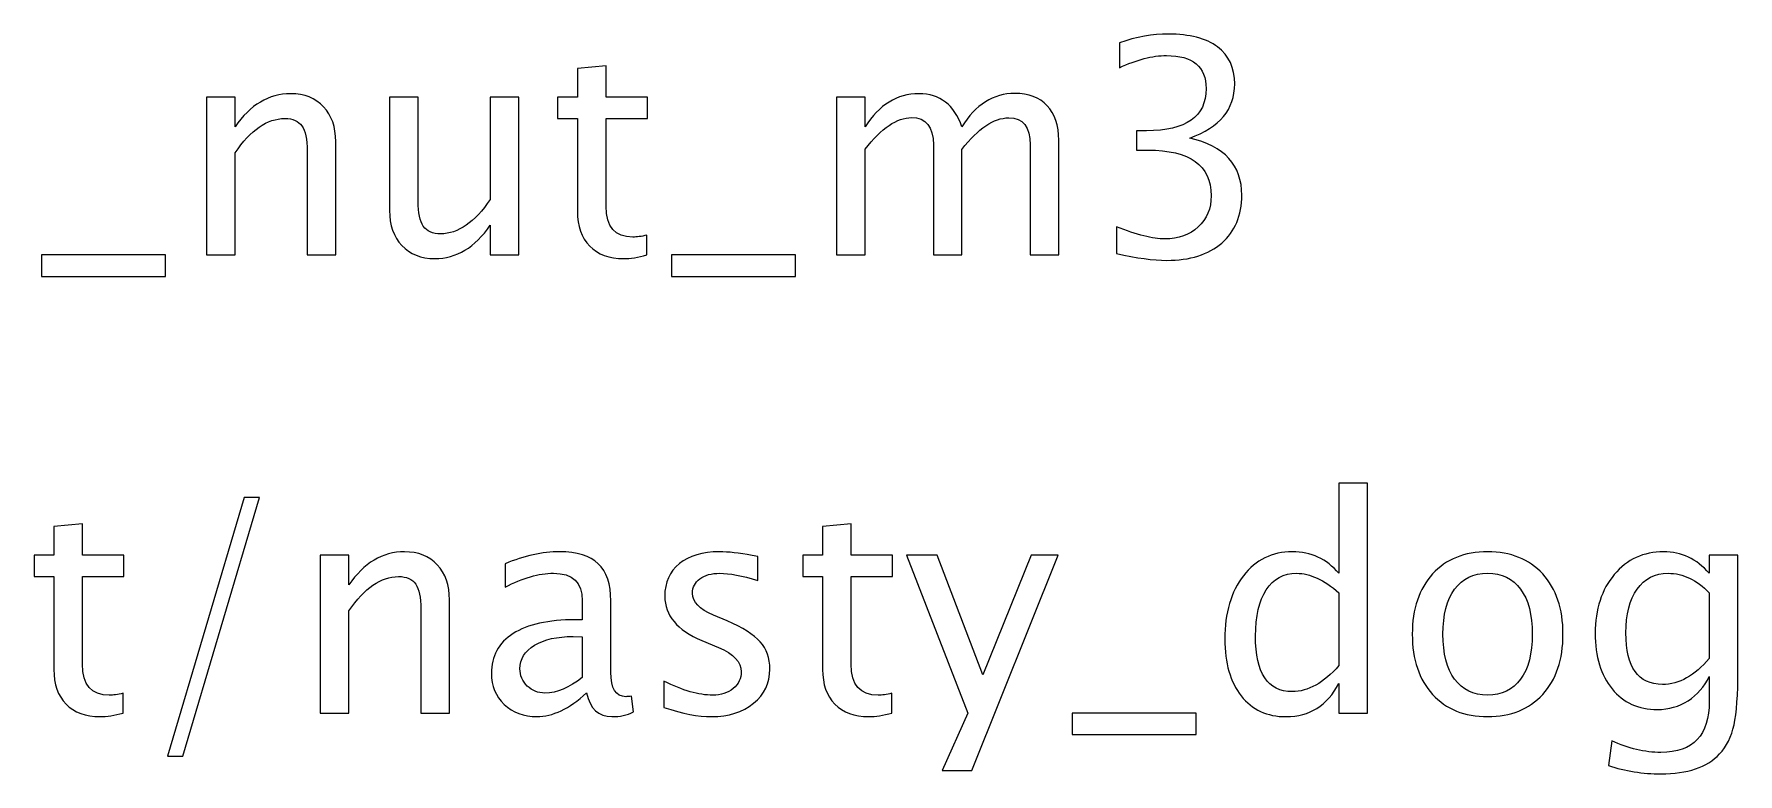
# Model space of a CAD drawing. Header units: centimetres. Extents: x -27.7 to 27.6, y -20.2 to 43.3.
# Drawn here: x -20.923 to -17.896, y 20.499 to 21.813 of the extents above; entities that cross this region are included whole.
import ezdxf

# ---------------------------------------------------------------- set-up
doc = ezdxf.new("R2010")
doc.units = ezdxf.units.CM
doc.header["$MEASUREMENT"] = 0
doc.layers.add('Layer 1', color=7, linetype='Continuous')

msp = doc.modelspace()

# ---------------------------------------------------------------- linework, layer by layer
at = {"layer": 'Layer 1'}
for points, knots in [([(-19.0003, 21.42309), (-19.0003, 21.42309), (-19.0003, 21.47071), (-19.0003, 21.47071), (-19.0003, 21.47071), (-18.96397, 21.45625), (-18.93548, 21.44902), (-18.91458, 21.44902), (-18.91458, 21.44902), (-18.88997, 21.44902), (-18.87013, 21.45607), (-18.85487, 21.47027), (-18.85487, 21.47027), (-18.83961, 21.48447), (-18.83203, 21.50299), (-18.83203, 21.52574), (-18.83203, 21.52574), (-18.83203, 21.57972), (-18.8696, 21.60671), (-18.94474, 21.60671), (-18.94474, 21.60671), (-18.94474, 21.60671), (-18.96485, 21.60671), (-18.96485, 21.60671), (-18.96485, 21.60671), (-18.96485, 21.60671), (-18.96485, 21.64084), (-18.96485, 21.64084), (-18.96485, 21.64084), (-18.96485, 21.64084), (-18.94703, 21.6411), (-18.94703, 21.6411), (-18.94703, 21.6411), (-18.87639, 21.6411), (-18.84102, 21.66597), (-18.84102, 21.71581), (-18.84102, 21.71581), (-18.84102, 21.75488), (-18.86448, 21.77445), (-18.91132, 21.77445), (-18.91132, 21.77445), (-18.93645, 21.77445), (-18.96432, 21.76722), (-18.99501, 21.75276), (-18.99501, 21.75276), (-18.99501, 21.75276), (-18.99501, 21.79721), (-18.99501, 21.79721), (-18.99501, 21.79721), (-18.96494, 21.80744), (-18.93592, 21.81255), (-18.90805, 21.81255), (-18.90805, 21.81255), (-18.87013, 21.81255), (-18.84094, 21.80497), (-18.82065, 21.7898), (-18.82065, 21.7898), (-18.80037, 21.77472), (-18.79022, 21.75276), (-18.79022, 21.72401), (-18.79022, 21.72401), (-18.79022, 21.67912), (-18.81677, 21.6471), (-18.86995, 21.62805), (-18.86995, 21.62805), (-18.8083, 21.61368), (-18.77752, 21.5799), (-18.77752, 21.52654), (-18.77752, 21.52654), (-18.77752, 21.49056), (-18.78943, 21.46224), (-18.81315, 21.44169), (-18.81315, 21.44169), (-18.83688, 21.42115), (-18.86951, 21.41091), (-18.91096, 21.41091), (-18.91096, 21.41091), (-18.9346, 21.41091), (-18.96432, 21.41497), (-19.0003, 21.42309)], [0, 0, 0, 0, 0.047619, 0.047619, 0.047619, 0.047619, 0.0952381, 0.0952381, 0.0952381, 0.0952381, 0.1428571, 0.1428571, 0.1428571, 0.1428571, 0.1904762, 0.1904762, 0.1904762, 0.1904762, 0.2380952, 0.2380952, 0.2380952, 0.2380952, 0.2857143, 0.2857143, 0.2857143, 0.2857143, 0.3333333, 0.3333333, 0.3333333, 0.3333333, 0.3809524, 0.3809524, 0.3809524, 0.3809524, 0.4285714, 0.4285714, 0.4285714, 0.4285714, 0.4761905, 0.4761905, 0.4761905, 0.4761905, 0.5238095, 0.5238095, 0.5238095, 0.5238095, 0.5714286, 0.5714286, 0.5714286, 0.5714286, 0.6190476, 0.6190476, 0.6190476, 0.6190476, 0.6666667, 0.6666667, 0.6666667, 0.6666667, 0.7142857, 0.7142857, 0.7142857, 0.7142857, 0.7619048, 0.7619048, 0.7619048, 0.7619048, 0.8095238, 0.8095238, 0.8095238, 0.8095238, 0.8571429, 0.8571429, 0.8571429, 0.8571429, 0.9047619, 0.9047619, 0.9047619, 0.9047619, 1, 1, 1, 1]), ([(-19.83464, 21.42053), (-19.85034, 21.41621), (-19.86401, 21.41409), (-19.87556, 21.41409), (-19.87556, 21.41409), (-19.90149, 21.41409), (-19.92168, 21.4215), (-19.93615, 21.43632), (-19.93615, 21.43632), (-19.9507, 21.45113), (-19.95793, 21.47168), (-19.95793, 21.49805), (-19.95793, 21.49805), (-19.95793, 21.49805), (-19.95793, 21.6628), (-19.95793, 21.6628), (-19.95793, 21.6628), (-19.95793, 21.6628), (-19.99303, 21.6628), (-19.99303, 21.6628), (-19.99303, 21.6628), (-19.99303, 21.6628), (-19.99303, 21.7009), (-19.99303, 21.7009), (-19.99303, 21.7009), (-19.99303, 21.7009), (-19.95793, 21.7009), (-19.95793, 21.7009), (-19.95793, 21.7009), (-19.95793, 21.7009), (-19.95793, 21.75161), (-19.95793, 21.75161), (-19.95793, 21.75161), (-19.95793, 21.75161), (-19.90713, 21.75646), (-19.90713, 21.75646), (-19.90713, 21.75646), (-19.90713, 21.75646), (-19.90713, 21.7009), (-19.90713, 21.7009), (-19.90713, 21.7009), (-19.90713, 21.7009), (-19.83358, 21.7009), (-19.83358, 21.7009), (-19.83358, 21.7009), (-19.83358, 21.7009), (-19.83358, 21.6628), (-19.83358, 21.6628), (-19.83358, 21.6628), (-19.83358, 21.6628), (-19.90713, 21.6628), (-19.90713, 21.6628), (-19.90713, 21.6628), (-19.90713, 21.6628), (-19.90713, 21.50722), (-19.90713, 21.50722), (-19.90713, 21.50722), (-19.90713, 21.47053), (-19.89117, 21.45219), (-19.85933, 21.45219), (-19.85933, 21.45219), (-19.85254, 21.45219), (-19.84434, 21.45334), (-19.83464, 21.45554), (-19.83464, 21.45554), (-19.83464, 21.45554), (-19.83464, 21.42053), (-19.83464, 21.42053)], [0, 0, 0, 0, 0.0555556, 0.0555556, 0.0555556, 0.0555556, 0.1111111, 0.1111111, 0.1111111, 0.1111111, 0.1666667, 0.1666667, 0.1666667, 0.1666667, 0.2222222, 0.2222222, 0.2222222, 0.2222222, 0.2777778, 0.2777778, 0.2777778, 0.2777778, 0.3333333, 0.3333333, 0.3333333, 0.3333333, 0.3888889, 0.3888889, 0.3888889, 0.3888889, 0.4444444, 0.4444444, 0.4444444, 0.4444444, 0.5, 0.5, 0.5, 0.5, 0.5555556, 0.5555556, 0.5555556, 0.5555556, 0.6111111, 0.6111111, 0.6111111, 0.6111111, 0.6666667, 0.6666667, 0.6666667, 0.6666667, 0.7222222, 0.7222222, 0.7222222, 0.7222222, 0.7777778, 0.7777778, 0.7777778, 0.7777778, 0.8333333, 0.8333333, 0.8333333, 0.8333333, 0.8888889, 0.8888889, 0.8888889, 0.8888889, 1, 1, 1, 1]), ([(-20.61693, 21.42044), (-20.61693, 21.42044), (-20.61693, 21.7009), (-20.61693, 21.7009), (-20.61693, 21.7009), (-20.61693, 21.7009), (-20.56613, 21.7009), (-20.56613, 21.7009), (-20.56613, 21.7009), (-20.56613, 21.7009), (-20.56613, 21.64789), (-20.56613, 21.64789), (-20.56613, 21.64789), (-20.53923, 21.68714), (-20.50624, 21.70672), (-20.46726, 21.70672), (-20.46726, 21.70672), (-20.44274, 21.70672), (-20.42325, 21.69905), (-20.40888, 21.68361), (-20.40888, 21.68361), (-20.3945, 21.66827), (-20.38727, 21.64754), (-20.38727, 21.62161), (-20.38727, 21.62161), (-20.38727, 21.62161), (-20.38727, 21.42044), (-20.38727, 21.42044), (-20.38727, 21.42044), (-20.38727, 21.42044), (-20.43807, 21.42044), (-20.43807, 21.42044), (-20.43807, 21.42044), (-20.43807, 21.42044), (-20.43807, 21.60503), (-20.43807, 21.60503), (-20.43807, 21.60503), (-20.43807, 21.62585), (-20.44116, 21.64066), (-20.44724, 21.64948), (-20.44724, 21.64948), (-20.45342, 21.65839), (-20.46356, 21.6628), (-20.47776, 21.6628), (-20.47776, 21.6628), (-20.50898, 21.6628), (-20.53844, 21.64243), (-20.56613, 21.60168), (-20.56613, 21.60168), (-20.56613, 21.60168), (-20.56613, 21.42044), (-20.56613, 21.42044), (-20.56613, 21.42044), (-20.56613, 21.42044), (-20.61693, 21.42044), (-20.61693, 21.42044)], [0, 0, 0, 0, 0.0666667, 0.0666667, 0.0666667, 0.0666667, 0.1333333, 0.1333333, 0.1333333, 0.1333333, 0.2, 0.2, 0.2, 0.2, 0.2666667, 0.2666667, 0.2666667, 0.2666667, 0.3333333, 0.3333333, 0.3333333, 0.3333333, 0.4, 0.4, 0.4, 0.4, 0.4666667, 0.4666667, 0.4666667, 0.4666667, 0.5333333, 0.5333333, 0.5333333, 0.5333333, 0.6, 0.6, 0.6, 0.6, 0.6666667, 0.6666667, 0.6666667, 0.6666667, 0.7333333, 0.7333333, 0.7333333, 0.7333333, 0.8, 0.8, 0.8, 0.8, 0.8666667, 0.8666667, 0.8666667, 0.8666667, 1, 1, 1, 1]), ([(-19.49755, 21.42044), (-19.49755, 21.42044), (-19.49755, 21.7009), (-19.49755, 21.7009), (-19.49755, 21.7009), (-19.49755, 21.7009), (-19.44675, 21.7009), (-19.44675, 21.7009), (-19.44675, 21.7009), (-19.44675, 21.7009), (-19.44675, 21.64789), (-19.44675, 21.64789), (-19.44675, 21.64789), (-19.42197, 21.68714), (-19.39022, 21.70672), (-19.35132, 21.70672), (-19.35132, 21.70672), (-19.31384, 21.70672), (-19.28835, 21.68714), (-19.27477, 21.64789), (-19.27477, 21.64789), (-19.25069, 21.68749), (-19.21929, 21.70725), (-19.18075, 21.70725), (-19.18075, 21.70725), (-19.15615, 21.70725), (-19.13701, 21.70002), (-19.12334, 21.68547), (-19.12334, 21.68547), (-19.10967, 21.67091), (-19.10279, 21.65054), (-19.10279, 21.62435), (-19.10279, 21.62435), (-19.10279, 21.62435), (-19.10279, 21.42044), (-19.10279, 21.42044), (-19.10279, 21.42044), (-19.10279, 21.42044), (-19.15359, 21.42044), (-19.15359, 21.42044), (-19.15359, 21.42044), (-19.15359, 21.42044), (-19.15359, 21.61597), (-19.15359, 21.61597), (-19.15359, 21.61597), (-19.15359, 21.64789), (-19.16629, 21.66386), (-19.19169, 21.66386), (-19.19169, 21.66386), (-19.21806, 21.66386), (-19.24575, 21.64525), (-19.27477, 21.60794), (-19.27477, 21.60794), (-19.27477, 21.60794), (-19.27477, 21.42044), (-19.27477, 21.42044), (-19.27477, 21.42044), (-19.27477, 21.42044), (-19.32557, 21.42044), (-19.32557, 21.42044), (-19.32557, 21.42044), (-19.32557, 21.42044), (-19.32557, 21.61614), (-19.32557, 21.61614), (-19.32557, 21.61614), (-19.32557, 21.64834), (-19.33845, 21.66439), (-19.36429, 21.66439), (-19.36429, 21.66439), (-19.38995, 21.66439), (-19.41747, 21.64569), (-19.44675, 21.60821), (-19.44675, 21.60821), (-19.44675, 21.60821), (-19.44675, 21.42044), (-19.44675, 21.42044), (-19.44675, 21.42044), (-19.44675, 21.42044), (-19.49755, 21.42044), (-19.49755, 21.42044)], [0, 0, 0, 0, 0.047619, 0.047619, 0.047619, 0.047619, 0.0952381, 0.0952381, 0.0952381, 0.0952381, 0.1428571, 0.1428571, 0.1428571, 0.1428571, 0.1904762, 0.1904762, 0.1904762, 0.1904762, 0.2380952, 0.2380952, 0.2380952, 0.2380952, 0.2857143, 0.2857143, 0.2857143, 0.2857143, 0.3333333, 0.3333333, 0.3333333, 0.3333333, 0.3809524, 0.3809524, 0.3809524, 0.3809524, 0.4285714, 0.4285714, 0.4285714, 0.4285714, 0.4761905, 0.4761905, 0.4761905, 0.4761905, 0.5238095, 0.5238095, 0.5238095, 0.5238095, 0.5714286, 0.5714286, 0.5714286, 0.5714286, 0.6190476, 0.6190476, 0.6190476, 0.6190476, 0.6666667, 0.6666667, 0.6666667, 0.6666667, 0.7142857, 0.7142857, 0.7142857, 0.7142857, 0.7619048, 0.7619048, 0.7619048, 0.7619048, 0.8095238, 0.8095238, 0.8095238, 0.8095238, 0.8571429, 0.8571429, 0.8571429, 0.8571429, 0.9047619, 0.9047619, 0.9047619, 0.9047619, 1, 1, 1, 1]), ([(-20.11281, 21.42044), (-20.11281, 21.42044), (-20.11281, 21.47318), (-20.11281, 21.47318), (-20.11281, 21.47318), (-20.13988, 21.43376), (-20.17278, 21.41409), (-20.21141, 21.41409), (-20.21141, 21.41409), (-20.23593, 21.41409), (-20.25542, 21.42176), (-20.26988, 21.4372), (-20.26988, 21.4372), (-20.28443, 21.45263), (-20.29166, 21.47336), (-20.29166, 21.49955), (-20.29166, 21.49955), (-20.29166, 21.49955), (-20.29166, 21.7009), (-20.29166, 21.7009), (-20.29166, 21.7009), (-20.29166, 21.7009), (-20.24086, 21.7009), (-20.24086, 21.7009), (-20.24086, 21.7009), (-20.24086, 21.7009), (-20.24086, 21.51613), (-20.24086, 21.51613), (-20.24086, 21.51613), (-20.24086, 21.49505), (-20.23778, 21.48015), (-20.23169, 21.47133), (-20.23169, 21.47133), (-20.22552, 21.46242), (-20.21529, 21.45801), (-20.20091, 21.45801), (-20.20091, 21.45801), (-20.16987, 21.45801), (-20.14041, 21.47838), (-20.11281, 21.51922), (-20.11281, 21.51922), (-20.11281, 21.51922), (-20.11281, 21.7009), (-20.11281, 21.7009), (-20.11281, 21.7009), (-20.11281, 21.7009), (-20.062, 21.7009), (-20.062, 21.7009), (-20.062, 21.7009), (-20.062, 21.7009), (-20.062, 21.42044), (-20.062, 21.42044), (-20.062, 21.42044), (-20.062, 21.42044), (-20.11281, 21.42044), (-20.11281, 21.42044)], [0, 0, 0, 0, 0.0666667, 0.0666667, 0.0666667, 0.0666667, 0.1333333, 0.1333333, 0.1333333, 0.1333333, 0.2, 0.2, 0.2, 0.2, 0.2666667, 0.2666667, 0.2666667, 0.2666667, 0.3333333, 0.3333333, 0.3333333, 0.3333333, 0.4, 0.4, 0.4, 0.4, 0.4666667, 0.4666667, 0.4666667, 0.4666667, 0.5333333, 0.5333333, 0.5333333, 0.5333333, 0.6, 0.6, 0.6, 0.6, 0.6666667, 0.6666667, 0.6666667, 0.6666667, 0.7333333, 0.7333333, 0.7333333, 0.7333333, 0.8, 0.8, 0.8, 0.8, 0.8666667, 0.8666667, 0.8666667, 0.8666667, 1, 1, 1, 1]), ([(-20.91009, 21.38234), (-20.91009, 21.38234), (-20.91009, 21.42044), (-20.91009, 21.42044), (-20.91009, 21.42044), (-20.91009, 21.42044), (-20.68996, 21.42044), (-20.68996, 21.42044), (-20.68996, 21.42044), (-20.68996, 21.42044), (-20.68996, 21.38234), (-20.68996, 21.38234), (-20.68996, 21.38234), (-20.68996, 21.38234), (-20.91009, 21.38234), (-20.91009, 21.38234)], [0, 0, 0, 0, 0.2, 0.2, 0.2, 0.2, 0.4, 0.4, 0.4, 0.4, 0.6, 0.6, 0.6, 0.6, 1, 1, 1, 1]), ([(-19.79071, 21.38234), (-19.79071, 21.38234), (-19.79071, 21.42044), (-19.79071, 21.42044), (-19.79071, 21.42044), (-19.79071, 21.42044), (-19.57058, 21.42044), (-19.57058, 21.42044), (-19.57058, 21.42044), (-19.57058, 21.42044), (-19.57058, 21.38234), (-19.57058, 21.38234), (-19.57058, 21.38234), (-19.57058, 21.38234), (-19.79071, 21.38234), (-19.79071, 21.38234)], [0, 0, 0, 0, 0.2, 0.2, 0.2, 0.2, 0.4, 0.4, 0.4, 0.4, 0.6, 0.6, 0.6, 0.6, 1, 1, 1, 1]), ([(-18.60503, 20.60729), (-18.60503, 20.60729), (-18.60503, 20.65994), (-18.60503, 20.65994), (-18.60503, 20.65994), (-18.62576, 20.62061), (-18.65698, 20.60094), (-18.6987, 20.60094), (-18.6987, 20.60094), (-18.73256, 20.60094), (-18.7592, 20.6132), (-18.7786, 20.63781), (-18.7786, 20.63781), (-18.798, 20.66241), (-18.8077, 20.69601), (-18.8077, 20.73861), (-18.8077, 20.73861), (-18.8077, 20.78518), (-18.79668, 20.82266), (-18.77472, 20.85106), (-18.77472, 20.85106), (-18.75267, 20.87937), (-18.72374, 20.89357), (-18.68785, 20.89357), (-18.68785, 20.89357), (-18.6546, 20.89357), (-18.62691, 20.88087), (-18.60503, 20.85538), (-18.60503, 20.85538), (-18.60503, 20.85538), (-18.60503, 21.01528), (-18.60503, 21.01528), (-18.60503, 21.01528), (-18.60503, 21.01528), (-18.55423, 21.01528), (-18.55423, 21.01528), (-18.55423, 21.01528), (-18.55423, 21.01528), (-18.55423, 20.60729), (-18.55423, 20.60729), (-18.55423, 20.60729), (-18.55423, 20.60729), (-18.60503, 20.60729), (-18.60503, 20.60729)], [0, 0, 0, 0, 0.0833333, 0.0833333, 0.0833333, 0.0833333, 0.1666667, 0.1666667, 0.1666667, 0.1666667, 0.25, 0.25, 0.25, 0.25, 0.3333333, 0.3333333, 0.3333333, 0.3333333, 0.4166667, 0.4166667, 0.4166667, 0.4166667, 0.5, 0.5, 0.5, 0.5, 0.5833333, 0.5833333, 0.5833333, 0.5833333, 0.6666667, 0.6666667, 0.6666667, 0.6666667, 0.75, 0.75, 0.75, 0.75, 0.8333333, 0.8333333, 0.8333333, 0.8333333, 1, 1, 1, 1]), ([(-20.686, 20.53056), (-20.686, 20.53056), (-20.54991, 20.98988), (-20.54991, 20.98988), (-20.54991, 20.98988), (-20.54991, 20.98988), (-20.52302, 20.98988), (-20.52302, 20.98988), (-20.52302, 20.98988), (-20.52302, 20.98988), (-20.6591, 20.53056), (-20.6591, 20.53056), (-20.6591, 20.53056), (-20.6591, 20.53056), (-20.686, 20.53056), (-20.686, 20.53056)], [0, 0, 0, 0, 0.2, 0.2, 0.2, 0.2, 0.4, 0.4, 0.4, 0.4, 0.6, 0.6, 0.6, 0.6, 1, 1, 1, 1]), ([(-20.76485, 20.60738), (-20.78055, 20.60306), (-20.79422, 20.60094), (-20.80577, 20.60094), (-20.80577, 20.60094), (-20.8317, 20.60094), (-20.85189, 20.60835), (-20.86636, 20.62317), (-20.86636, 20.62317), (-20.88091, 20.63798), (-20.88814, 20.65853), (-20.88814, 20.6849), (-20.88814, 20.6849), (-20.88814, 20.6849), (-20.88814, 20.84965), (-20.88814, 20.84965), (-20.88814, 20.84965), (-20.88814, 20.84965), (-20.92324, 20.84965), (-20.92324, 20.84965), (-20.92324, 20.84965), (-20.92324, 20.84965), (-20.92324, 20.88775), (-20.92324, 20.88775), (-20.92324, 20.88775), (-20.92324, 20.88775), (-20.88814, 20.88775), (-20.88814, 20.88775), (-20.88814, 20.88775), (-20.88814, 20.88775), (-20.88814, 20.93846), (-20.88814, 20.93846), (-20.88814, 20.93846), (-20.88814, 20.93846), (-20.83734, 20.94331), (-20.83734, 20.94331), (-20.83734, 20.94331), (-20.83734, 20.94331), (-20.83734, 20.88775), (-20.83734, 20.88775), (-20.83734, 20.88775), (-20.83734, 20.88775), (-20.76379, 20.88775), (-20.76379, 20.88775), (-20.76379, 20.88775), (-20.76379, 20.88775), (-20.76379, 20.84965), (-20.76379, 20.84965), (-20.76379, 20.84965), (-20.76379, 20.84965), (-20.83734, 20.84965), (-20.83734, 20.84965), (-20.83734, 20.84965), (-20.83734, 20.84965), (-20.83734, 20.69407), (-20.83734, 20.69407), (-20.83734, 20.69407), (-20.83734, 20.65738), (-20.82138, 20.63904), (-20.78954, 20.63904), (-20.78954, 20.63904), (-20.78275, 20.63904), (-20.77455, 20.64019), (-20.76485, 20.64239), (-20.76485, 20.64239), (-20.76485, 20.64239), (-20.76485, 20.60738), (-20.76485, 20.60738)], [0, 0, 0, 0, 0.0555556, 0.0555556, 0.0555556, 0.0555556, 0.1111111, 0.1111111, 0.1111111, 0.1111111, 0.1666667, 0.1666667, 0.1666667, 0.1666667, 0.2222222, 0.2222222, 0.2222222, 0.2222222, 0.2777778, 0.2777778, 0.2777778, 0.2777778, 0.3333333, 0.3333333, 0.3333333, 0.3333333, 0.3888889, 0.3888889, 0.3888889, 0.3888889, 0.4444444, 0.4444444, 0.4444444, 0.4444444, 0.5, 0.5, 0.5, 0.5, 0.5555556, 0.5555556, 0.5555556, 0.5555556, 0.6111111, 0.6111111, 0.6111111, 0.6111111, 0.6666667, 0.6666667, 0.6666667, 0.6666667, 0.7222222, 0.7222222, 0.7222222, 0.7222222, 0.7777778, 0.7777778, 0.7777778, 0.7777778, 0.8333333, 0.8333333, 0.8333333, 0.8333333, 0.8888889, 0.8888889, 0.8888889, 0.8888889, 1, 1, 1, 1]), ([(-19.39906, 20.60738), (-19.41476, 20.60306), (-19.42843, 20.60094), (-19.43998, 20.60094), (-19.43998, 20.60094), (-19.46591, 20.60094), (-19.4861, 20.60835), (-19.50057, 20.62317), (-19.50057, 20.62317), (-19.51512, 20.63798), (-19.52235, 20.65853), (-19.52235, 20.6849), (-19.52235, 20.6849), (-19.52235, 20.6849), (-19.52235, 20.84965), (-19.52235, 20.84965), (-19.52235, 20.84965), (-19.52235, 20.84965), (-19.55745, 20.84965), (-19.55745, 20.84965), (-19.55745, 20.84965), (-19.55745, 20.84965), (-19.55745, 20.88775), (-19.55745, 20.88775), (-19.55745, 20.88775), (-19.55745, 20.88775), (-19.52235, 20.88775), (-19.52235, 20.88775), (-19.52235, 20.88775), (-19.52235, 20.88775), (-19.52235, 20.93846), (-19.52235, 20.93846), (-19.52235, 20.93846), (-19.52235, 20.93846), (-19.47155, 20.94331), (-19.47155, 20.94331), (-19.47155, 20.94331), (-19.47155, 20.94331), (-19.47155, 20.88775), (-19.47155, 20.88775), (-19.47155, 20.88775), (-19.47155, 20.88775), (-19.398, 20.88775), (-19.398, 20.88775), (-19.398, 20.88775), (-19.398, 20.88775), (-19.398, 20.84965), (-19.398, 20.84965), (-19.398, 20.84965), (-19.398, 20.84965), (-19.47155, 20.84965), (-19.47155, 20.84965), (-19.47155, 20.84965), (-19.47155, 20.84965), (-19.47155, 20.69407), (-19.47155, 20.69407), (-19.47155, 20.69407), (-19.47155, 20.65738), (-19.45559, 20.63904), (-19.42375, 20.63904), (-19.42375, 20.63904), (-19.41696, 20.63904), (-19.40876, 20.64019), (-19.39906, 20.64239), (-19.39906, 20.64239), (-19.39906, 20.64239), (-19.39906, 20.60738), (-19.39906, 20.60738)], [0, 0, 0, 0, 0.0555556, 0.0555556, 0.0555556, 0.0555556, 0.1111111, 0.1111111, 0.1111111, 0.1111111, 0.1666667, 0.1666667, 0.1666667, 0.1666667, 0.2222222, 0.2222222, 0.2222222, 0.2222222, 0.2777778, 0.2777778, 0.2777778, 0.2777778, 0.3333333, 0.3333333, 0.3333333, 0.3333333, 0.3888889, 0.3888889, 0.3888889, 0.3888889, 0.4444444, 0.4444444, 0.4444444, 0.4444444, 0.5, 0.5, 0.5, 0.5, 0.5555556, 0.5555556, 0.5555556, 0.5555556, 0.6111111, 0.6111111, 0.6111111, 0.6111111, 0.6666667, 0.6666667, 0.6666667, 0.6666667, 0.7222222, 0.7222222, 0.7222222, 0.7222222, 0.7777778, 0.7777778, 0.7777778, 0.7777778, 0.8333333, 0.8333333, 0.8333333, 0.8333333, 0.8888889, 0.8888889, 0.8888889, 0.8888889, 1, 1, 1, 1]), ([(-20.41489, 20.60729), (-20.41489, 20.60729), (-20.41489, 20.88775), (-20.41489, 20.88775), (-20.41489, 20.88775), (-20.41489, 20.88775), (-20.36409, 20.88775), (-20.36409, 20.88775), (-20.36409, 20.88775), (-20.36409, 20.88775), (-20.36409, 20.83474), (-20.36409, 20.83474), (-20.36409, 20.83474), (-20.33719, 20.87399), (-20.3042, 20.89357), (-20.26522, 20.89357), (-20.26522, 20.89357), (-20.2407, 20.89357), (-20.22121, 20.8859), (-20.20684, 20.87046), (-20.20684, 20.87046), (-20.19246, 20.85512), (-20.18523, 20.83439), (-20.18523, 20.80846), (-20.18523, 20.80846), (-20.18523, 20.80846), (-20.18523, 20.60729), (-20.18523, 20.60729), (-20.18523, 20.60729), (-20.18523, 20.60729), (-20.23603, 20.60729), (-20.23603, 20.60729), (-20.23603, 20.60729), (-20.23603, 20.60729), (-20.23603, 20.79188), (-20.23603, 20.79188), (-20.23603, 20.79188), (-20.23603, 20.8127), (-20.23912, 20.82751), (-20.2452, 20.83633), (-20.2452, 20.83633), (-20.25138, 20.84524), (-20.26152, 20.84965), (-20.27572, 20.84965), (-20.27572, 20.84965), (-20.30694, 20.84965), (-20.3364, 20.82928), (-20.36409, 20.78853), (-20.36409, 20.78853), (-20.36409, 20.78853), (-20.36409, 20.60729), (-20.36409, 20.60729), (-20.36409, 20.60729), (-20.36409, 20.60729), (-20.41489, 20.60729), (-20.41489, 20.60729)], [0, 0, 0, 0, 0.0666667, 0.0666667, 0.0666667, 0.0666667, 0.1333333, 0.1333333, 0.1333333, 0.1333333, 0.2, 0.2, 0.2, 0.2, 0.2666667, 0.2666667, 0.2666667, 0.2666667, 0.3333333, 0.3333333, 0.3333333, 0.3333333, 0.4, 0.4, 0.4, 0.4, 0.4666667, 0.4666667, 0.4666667, 0.4666667, 0.5333333, 0.5333333, 0.5333333, 0.5333333, 0.6, 0.6, 0.6, 0.6, 0.6666667, 0.6666667, 0.6666667, 0.6666667, 0.7333333, 0.7333333, 0.7333333, 0.7333333, 0.8, 0.8, 0.8, 0.8, 0.8666667, 0.8666667, 0.8666667, 0.8666667, 1, 1, 1, 1]), ([(-19.9419, 20.64301), (-19.97241, 20.61496), (-20.00178, 20.60094), (-20.03, 20.60094), (-20.03, 20.60094), (-20.0532, 20.60094), (-20.07251, 20.60817), (-20.08777, 20.62272), (-20.08777, 20.62272), (-20.10312, 20.63728), (-20.11079, 20.65562), (-20.11079, 20.67776), (-20.11079, 20.67776), (-20.11079, 20.70836), (-20.09792, 20.73191), (-20.07216, 20.74831), (-20.07216, 20.74831), (-20.04641, 20.76472), (-20.00946, 20.77292), (-19.9613, 20.77292), (-19.9613, 20.77292), (-19.9613, 20.77292), (-19.94939, 20.77292), (-19.94939, 20.77292), (-19.94939, 20.77292), (-19.94939, 20.77292), (-19.94939, 20.8067), (-19.94939, 20.8067), (-19.94939, 20.8067), (-19.94939, 20.83924), (-19.96633, 20.85547), (-20.00028, 20.85547), (-20.00028, 20.85547), (-20.02657, 20.85547), (-20.05532, 20.84718), (-20.08645, 20.8306), (-20.08645, 20.8306), (-20.08645, 20.8306), (-20.08645, 20.8724), (-20.08645, 20.8724), (-20.08645, 20.8724), (-20.05223, 20.88652), (-20.01995, 20.89357), (-19.9897, 20.89357), (-19.9897, 20.89357), (-19.95857, 20.89357), (-19.93555, 20.88652), (-19.92082, 20.87232), (-19.92082, 20.87232), (-19.906, 20.85812), (-19.89859, 20.83624), (-19.89859, 20.8067), (-19.89859, 20.8067), (-19.89859, 20.8067), (-19.89859, 20.67996), (-19.89859, 20.67996), (-19.89859, 20.67996), (-19.89859, 20.65095), (-19.88969, 20.63639), (-19.87178, 20.63639), (-19.87178, 20.63639), (-19.86958, 20.63639), (-19.86631, 20.63675), (-19.86199, 20.63745), (-19.86199, 20.63745), (-19.86199, 20.63745), (-19.85838, 20.60923), (-19.85838, 20.60923), (-19.85838, 20.60923), (-19.86993, 20.60367), (-19.88263, 20.60094), (-19.89657, 20.60094), (-19.89657, 20.60094), (-19.92029, 20.60094), (-19.93537, 20.61496), (-19.9419, 20.64301)], [0, 0, 0, 0, 0.05, 0.05, 0.05, 0.05, 0.1, 0.1, 0.1, 0.1, 0.15, 0.15, 0.15, 0.15, 0.2, 0.2, 0.2, 0.2, 0.25, 0.25, 0.25, 0.25, 0.3, 0.3, 0.3, 0.3, 0.35, 0.35, 0.35, 0.35, 0.4, 0.4, 0.4, 0.4, 0.45, 0.45, 0.45, 0.45, 0.5, 0.5, 0.5, 0.5, 0.55, 0.55, 0.55, 0.55, 0.6, 0.6, 0.6, 0.6, 0.65, 0.65, 0.65, 0.65, 0.7, 0.7, 0.7, 0.7, 0.75, 0.75, 0.75, 0.75, 0.8, 0.8, 0.8, 0.8, 0.85, 0.85, 0.85, 0.85, 0.9, 0.9, 0.9, 0.9, 1, 1, 1, 1]), ([(-19.80431, 20.61734), (-19.80431, 20.61734), (-19.80431, 20.66391), (-19.80431, 20.66391), (-19.80431, 20.66391), (-19.77106, 20.64733), (-19.74222, 20.63904), (-19.71762, 20.63904), (-19.71762, 20.63904), (-19.70298, 20.63904), (-19.69081, 20.64301), (-19.68119, 20.65095), (-19.68119, 20.65095), (-19.67158, 20.6588), (-19.66673, 20.66867), (-19.66673, 20.68058), (-19.66673, 20.68058), (-19.66673, 20.69795), (-19.68022, 20.71233), (-19.70721, 20.72371), (-19.70721, 20.72371), (-19.70721, 20.72371), (-19.73693, 20.73632), (-19.73693, 20.73632), (-19.73693, 20.73632), (-19.78077, 20.75449), (-19.80273, 20.78077), (-19.80273, 20.8149), (-19.80273, 20.8149), (-19.80273, 20.83933), (-19.79408, 20.85856), (-19.7768, 20.87258), (-19.7768, 20.87258), (-19.75951, 20.8866), (-19.73579, 20.89357), (-19.70571, 20.89357), (-19.70571, 20.89357), (-19.6901, 20.89357), (-19.6707, 20.89145), (-19.64768, 20.88713), (-19.64768, 20.88713), (-19.64768, 20.88713), (-19.6371, 20.8851), (-19.6371, 20.8851), (-19.6371, 20.8851), (-19.6371, 20.8851), (-19.6371, 20.84277), (-19.6371, 20.84277), (-19.6371, 20.84277), (-19.66541, 20.85124), (-19.68798, 20.85547), (-19.70483, 20.85547), (-19.70483, 20.85547), (-19.71965, 20.85547), (-19.73138, 20.85221), (-19.74028, 20.84577), (-19.74028, 20.84577), (-19.7491, 20.83933), (-19.75351, 20.83069), (-19.75351, 20.81984), (-19.75351, 20.81984), (-19.75351, 20.80458), (-19.74117, 20.79162), (-19.71638, 20.78112), (-19.71638, 20.78112), (-19.71638, 20.78112), (-19.69195, 20.7708), (-19.69195, 20.7708), (-19.69195, 20.7708), (-19.66426, 20.75916), (-19.64468, 20.74681), (-19.63322, 20.73385), (-19.63322, 20.73385), (-19.62166, 20.72089), (-19.61593, 20.70466), (-19.61593, 20.68525), (-19.61593, 20.68525), (-19.61593, 20.66065), (-19.62563, 20.64045), (-19.64512, 20.62466), (-19.64512, 20.62466), (-19.66452, 20.60888), (-19.6894, 20.60094), (-19.71965, 20.60094), (-19.71965, 20.60094), (-19.74293, 20.60094), (-19.77106, 20.60641), (-19.80431, 20.61734)], [0, 0, 0, 0, 0.0434783, 0.0434783, 0.0434783, 0.0434783, 0.0869565, 0.0869565, 0.0869565, 0.0869565, 0.1304348, 0.1304348, 0.1304348, 0.1304348, 0.173913, 0.173913, 0.173913, 0.173913, 0.2173913, 0.2173913, 0.2173913, 0.2173913, 0.2608696, 0.2608696, 0.2608696, 0.2608696, 0.3043478, 0.3043478, 0.3043478, 0.3043478, 0.3478261, 0.3478261, 0.3478261, 0.3478261, 0.3913043, 0.3913043, 0.3913043, 0.3913043, 0.4347826, 0.4347826, 0.4347826, 0.4347826, 0.4782609, 0.4782609, 0.4782609, 0.4782609, 0.5217391, 0.5217391, 0.5217391, 0.5217391, 0.5652174, 0.5652174, 0.5652174, 0.5652174, 0.6086957, 0.6086957, 0.6086957, 0.6086957, 0.6521739, 0.6521739, 0.6521739, 0.6521739, 0.6956522, 0.6956522, 0.6956522, 0.6956522, 0.7391304, 0.7391304, 0.7391304, 0.7391304, 0.7826087, 0.7826087, 0.7826087, 0.7826087, 0.826087, 0.826087, 0.826087, 0.826087, 0.8695652, 0.8695652, 0.8695652, 0.8695652, 0.9130435, 0.9130435, 0.9130435, 0.9130435, 1, 1, 1, 1]), ([(-19.30998, 20.50516), (-19.30998, 20.50516), (-19.26447, 20.60694), (-19.26447, 20.60694), (-19.26447, 20.60694), (-19.26447, 20.60694), (-19.37313, 20.88775), (-19.37313, 20.88775), (-19.37313, 20.88775), (-19.37313, 20.88775), (-19.31862, 20.88775), (-19.31862, 20.88775), (-19.31862, 20.88775), (-19.31862, 20.88775), (-19.23784, 20.67538), (-19.23784, 20.67538), (-19.23784, 20.67538), (-19.23784, 20.67538), (-19.15167, 20.88775), (-19.15167, 20.88775), (-19.15167, 20.88775), (-19.15167, 20.88775), (-19.10378, 20.88775), (-19.10378, 20.88775), (-19.10378, 20.88775), (-19.10378, 20.88775), (-19.25706, 20.50516), (-19.25706, 20.50516), (-19.25706, 20.50516), (-19.25706, 20.50516), (-19.30998, 20.50516), (-19.30998, 20.50516)], [0, 0, 0, 0, 0.1111111, 0.1111111, 0.1111111, 0.1111111, 0.2222222, 0.2222222, 0.2222222, 0.2222222, 0.3333333, 0.3333333, 0.3333333, 0.3333333, 0.4444444, 0.4444444, 0.4444444, 0.4444444, 0.5555556, 0.5555556, 0.5555556, 0.5555556, 0.6666667, 0.6666667, 0.6666667, 0.6666667, 0.7777778, 0.7777778, 0.7777778, 0.7777778, 1, 1, 1, 1]), ([(-18.3408, 20.60094), (-18.38199, 20.60094), (-18.41462, 20.61408), (-18.43861, 20.64036), (-18.43861, 20.64036), (-18.46269, 20.66665), (-18.47468, 20.70236), (-18.47468, 20.74743), (-18.47468, 20.74743), (-18.47468, 20.79241), (-18.46269, 20.82804), (-18.43861, 20.85424), (-18.43861, 20.85424), (-18.41462, 20.88043), (-18.38199, 20.89357), (-18.3408, 20.89357), (-18.3408, 20.89357), (-18.29962, 20.89357), (-18.26699, 20.88043), (-18.243, 20.85424), (-18.243, 20.85424), (-18.21892, 20.82804), (-18.20692, 20.79241), (-18.20692, 20.74743), (-18.20692, 20.74743), (-18.20692, 20.70236), (-18.21892, 20.66665), (-18.243, 20.64036), (-18.243, 20.64036), (-18.26699, 20.61408), (-18.29962, 20.60094), (-18.3408, 20.60094)], [0, 0, 0, 0, 0.1111111, 0.1111111, 0.1111111, 0.1111111, 0.2222222, 0.2222222, 0.2222222, 0.2222222, 0.3333333, 0.3333333, 0.3333333, 0.3333333, 0.4444444, 0.4444444, 0.4444444, 0.4444444, 0.5555556, 0.5555556, 0.5555556, 0.5555556, 0.6666667, 0.6666667, 0.6666667, 0.6666667, 0.7777778, 0.7777778, 0.7777778, 0.7777778, 1, 1, 1, 1]), ([(-18.12631, 20.51416), (-18.12631, 20.51416), (-18.12031, 20.55808), (-18.12031, 20.55808), (-18.12031, 20.55808), (-18.09086, 20.54432), (-18.06166, 20.53744), (-18.03282, 20.53744), (-18.03282, 20.53744), (-17.97559, 20.53744), (-17.94692, 20.56778), (-17.94692, 20.62837), (-17.94692, 20.62837), (-17.94692, 20.62837), (-17.94692, 20.67247), (-17.94692, 20.67247), (-17.94692, 20.67247), (-17.95574, 20.65386), (-17.96827, 20.63948), (-17.98458, 20.62916), (-17.98458, 20.62916), (-18.0009, 20.61884), (-18.01907, 20.61364), (-18.03909, 20.61364), (-18.03909, 20.61364), (-18.07304, 20.61364), (-18.09994, 20.62581), (-18.11978, 20.65015), (-18.11978, 20.65015), (-18.13963, 20.67449), (-18.14959, 20.70748), (-18.14959, 20.74911), (-18.14959, 20.74911), (-18.14959, 20.79171), (-18.13831, 20.82645), (-18.11573, 20.85335), (-18.11573, 20.85335), (-18.09306, 20.88017), (-18.06387, 20.89357), (-18.02797, 20.89357), (-18.02797, 20.89357), (-17.99658, 20.89357), (-17.9695, 20.88087), (-17.94692, 20.85538), (-17.94692, 20.85538), (-17.94692, 20.85538), (-17.94692, 20.88775), (-17.94692, 20.88775), (-17.94692, 20.88775), (-17.94692, 20.88775), (-17.89612, 20.88775), (-17.89612, 20.88775), (-17.89612, 20.88775), (-17.89612, 20.88775), (-17.89612, 20.68384), (-17.89612, 20.68384), (-17.89612, 20.68384), (-17.89612, 20.64001), (-17.89842, 20.60755), (-17.903, 20.58648), (-17.903, 20.58648), (-17.9075, 20.5654), (-17.91614, 20.54811), (-17.92867, 20.53471), (-17.92867, 20.53471), (-17.95089, 20.51116), (-17.98564, 20.49934), (-18.03282, 20.49934), (-18.03282, 20.49934), (-18.06519, 20.49934), (-18.09633, 20.50428), (-18.12631, 20.51416)], [0, 0, 0, 0, 0.0526316, 0.0526316, 0.0526316, 0.0526316, 0.1052632, 0.1052632, 0.1052632, 0.1052632, 0.1578947, 0.1578947, 0.1578947, 0.1578947, 0.2105263, 0.2105263, 0.2105263, 0.2105263, 0.2631579, 0.2631579, 0.2631579, 0.2631579, 0.3157895, 0.3157895, 0.3157895, 0.3157895, 0.3684211, 0.3684211, 0.3684211, 0.3684211, 0.4210526, 0.4210526, 0.4210526, 0.4210526, 0.4736842, 0.4736842, 0.4736842, 0.4736842, 0.5263158, 0.5263158, 0.5263158, 0.5263158, 0.5789474, 0.5789474, 0.5789474, 0.5789474, 0.6315789, 0.6315789, 0.6315789, 0.6315789, 0.6842105, 0.6842105, 0.6842105, 0.6842105, 0.7368421, 0.7368421, 0.7368421, 0.7368421, 0.7894737, 0.7894737, 0.7894737, 0.7894737, 0.8421053, 0.8421053, 0.8421053, 0.8421053, 0.8947368, 0.8947368, 0.8947368, 0.8947368, 1, 1, 1, 1]), ([(-18.60503, 20.82063), (-18.6314, 20.84383), (-18.65636, 20.85547), (-18.68, 20.85547), (-18.68, 20.85547), (-18.70328, 20.85547), (-18.72127, 20.84577), (-18.73406, 20.82628), (-18.73406, 20.82628), (-18.74685, 20.80688), (-18.7532, 20.77936), (-18.7532, 20.74373), (-18.7532, 20.74373), (-18.7532, 20.6782), (-18.7315, 20.64539), (-18.68802, 20.64539), (-18.68802, 20.64539), (-18.6598, 20.64539), (-18.63211, 20.66082), (-18.60503, 20.6916), (-18.60503, 20.6916), (-18.60503, 20.6916), (-18.60503, 20.82063), (-18.60503, 20.82063)], [0, 0, 0, 0, 0.1428571, 0.1428571, 0.1428571, 0.1428571, 0.2857143, 0.2857143, 0.2857143, 0.2857143, 0.4285714, 0.4285714, 0.4285714, 0.4285714, 0.5714286, 0.5714286, 0.5714286, 0.5714286, 0.7142857, 0.7142857, 0.7142857, 0.7142857, 1, 1, 1, 1]), ([(-18.34089, 20.63904), (-18.31576, 20.63904), (-18.29618, 20.64848), (-18.28224, 20.66744), (-18.28224, 20.66744), (-18.2684, 20.68631), (-18.26143, 20.71304), (-18.26143, 20.74743), (-18.26143, 20.74743), (-18.26143, 20.78174), (-18.2684, 20.80837), (-18.28224, 20.82725), (-18.28224, 20.82725), (-18.29618, 20.84603), (-18.31576, 20.85547), (-18.34089, 20.85547), (-18.34089, 20.85547), (-18.36612, 20.85547), (-18.3857, 20.84603), (-18.39945, 20.82725), (-18.39945, 20.82725), (-18.4133, 20.80837), (-18.42018, 20.78174), (-18.42018, 20.74743), (-18.42018, 20.74743), (-18.42018, 20.71304), (-18.4133, 20.68631), (-18.39945, 20.66744), (-18.39945, 20.66744), (-18.3857, 20.64848), (-18.36612, 20.63904), (-18.34089, 20.63904)], [0, 0, 0, 0, 0.1111111, 0.1111111, 0.1111111, 0.1111111, 0.2222222, 0.2222222, 0.2222222, 0.2222222, 0.3333333, 0.3333333, 0.3333333, 0.3333333, 0.4444444, 0.4444444, 0.4444444, 0.4444444, 0.5555556, 0.5555556, 0.5555556, 0.5555556, 0.6666667, 0.6666667, 0.6666667, 0.6666667, 0.7777778, 0.7777778, 0.7777778, 0.7777778, 1, 1, 1, 1]), ([(-17.94692, 20.7043), (-17.94692, 20.7043), (-17.94692, 20.82063), (-17.94692, 20.82063), (-17.94692, 20.82063), (-17.96932, 20.84383), (-17.99375, 20.85547), (-18.02012, 20.85547), (-18.02012, 20.85547), (-18.04358, 20.85547), (-18.06193, 20.84612), (-18.07516, 20.82734), (-18.07516, 20.82734), (-18.08848, 20.80864), (-18.09509, 20.78262), (-18.09509, 20.74946), (-18.09509, 20.74946), (-18.09509, 20.68852), (-18.07348, 20.65809), (-18.03018, 20.65809), (-18.03018, 20.65809), (-18.00072, 20.65809), (-17.97294, 20.67352), (-17.94692, 20.7043)], [0, 0, 0, 0, 0.1428571, 0.1428571, 0.1428571, 0.1428571, 0.2857143, 0.2857143, 0.2857143, 0.2857143, 0.4285714, 0.4285714, 0.4285714, 0.4285714, 0.5714286, 0.5714286, 0.5714286, 0.5714286, 0.7142857, 0.7142857, 0.7142857, 0.7142857, 1, 1, 1, 1]), ([(-19.94939, 20.6707), (-19.94939, 20.6707), (-19.94939, 20.74276), (-19.94939, 20.74276), (-19.94939, 20.74276), (-19.94939, 20.74276), (-19.96571, 20.74329), (-19.96571, 20.74329), (-19.96571, 20.74329), (-19.99393, 20.74329), (-20.01669, 20.73808), (-20.03406, 20.72768), (-20.03406, 20.72768), (-20.05135, 20.71718), (-20.05999, 20.70333), (-20.05999, 20.68605), (-20.05999, 20.68605), (-20.05999, 20.67397), (-20.05567, 20.66373), (-20.04711, 20.65536), (-20.04711, 20.65536), (-20.03847, 20.64698), (-20.02798, 20.64274), (-20.01554, 20.64274), (-20.01554, 20.64274), (-19.99437, 20.64274), (-19.97233, 20.65209), (-19.94939, 20.6707)], [0, 0, 0, 0, 0.125, 0.125, 0.125, 0.125, 0.25, 0.25, 0.25, 0.25, 0.375, 0.375, 0.375, 0.375, 0.5, 0.5, 0.5, 0.5, 0.625, 0.625, 0.625, 0.625, 0.75, 0.75, 0.75, 0.75, 1, 1, 1, 1]), ([(-19.07864, 20.56919), (-19.07864, 20.56919), (-19.07864, 20.60729), (-19.07864, 20.60729), (-19.07864, 20.60729), (-19.07864, 20.60729), (-18.85851, 20.60729), (-18.85851, 20.60729), (-18.85851, 20.60729), (-18.85851, 20.60729), (-18.85851, 20.56919), (-18.85851, 20.56919), (-18.85851, 20.56919), (-18.85851, 20.56919), (-19.07864, 20.56919), (-19.07864, 20.56919)], [0, 0, 0, 0, 0.2, 0.2, 0.2, 0.2, 0.4, 0.4, 0.4, 0.4, 0.6, 0.6, 0.6, 0.6, 1, 1, 1, 1])]:
    msp.add_open_spline(points, degree=3, knots=knots, dxfattribs=at)

doc.saveas('drawing.dxf')
